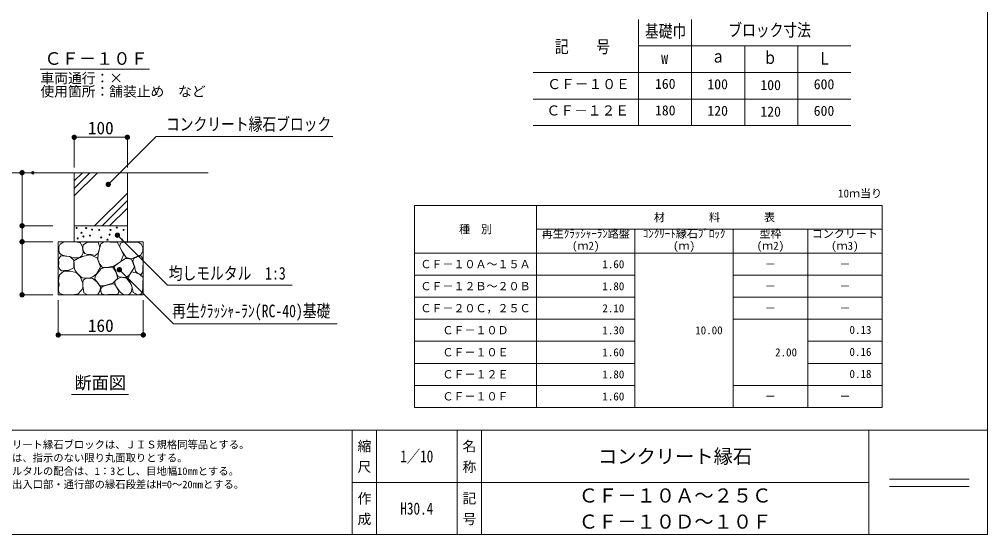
# Model space of a CAD drawing. Units: millimetres at full size, sheet at 1:10. Extents: x 167 to 2905, y 2168 to 4034.
# Drawn here: x 1083 to 2905, y 2168 to 3138 of the extents above; entities that cross this region are included whole.
import ezdxf
from ezdxf.enums import TextEntityAlignment as Align

# ---------------------------------------------------------------- set-up
doc = ezdxf.new("R2010")
doc.units = ezdxf.units.MM
doc.header["$LTSCALE"] = 10
doc.header["$PDMODE"] = 32
doc.header["$PDSIZE"] = 5
doc.linetypes.add('USER1', pattern=[50, 37.5, -12.5])
for name, color, linetype, lineweight in [('0_2', 7, 'Continuous', 13), ('_0-0_', 4, 'Continuous', 13), ('寸法', 1, 'Continuous', 13)]:
    doc.layers.add(name, color=color, linetype=linetype, lineweight=lineweight)
doc.styles.add('@ＭＳ ゴシック', font='')
doc.styles.add('ＭＳ ゴシック', font='')
doc.styles.get('@ＭＳ ゴシック').set_extended_font_data('@MS Gothic')
doc.styles.get('ＭＳ ゴシック').set_extended_font_data('MS Gothic')

# ---------------------------------------------------------------- blocks, each defined once
blk = doc.blocks.new('filled_dot')
at = {"color": 0, "linetype": 'Continuous', "lineweight": -2, "const_width": 1.25}
blk.add_lwpolyline([(-0.625, 0, 1), (0.625, 0, 1)], format="xyb", close=True, dxfattribs=at)

msp = doc.modelspace()

# ---------------------------------------------------------------- linework, layer by layer
at = {"layer": '0_2'}
for p, q in [((1826.66, 2787.7), (1826.66, 2407.2)), ((1826.66, 2787.7), (2706.66, 2787.7)), ((2056.66, 2787.7), (2056.66, 2407.2)), ((2706.66, 2787.7), (2706.66, 2407.2)), ((2056.66, 2742.7), (2706.66, 2742.7)), ((2241.66, 2742.7), (2241.66, 2407.2)), ((2426.66, 2742.7), (2426.66, 2407.2)), ((2566.66, 2742.7), (2566.66, 2407.2)), ((1826.66, 2697.7), (2706.66, 2697.7)), ((1826.66, 2656.2), (2241.66, 2656.2)), ((2426.66, 2656.2), (2706.66, 2656.2)), ((1826.66, 2614.7), (2241.66, 2614.7)), ((2426.66, 2614.7), (2706.66, 2614.7)), ((1826.66, 2573.2), (2241.66, 2573.2)), ((2426.66, 2573.2), (2706.66, 2573.2)), ((1826.66, 2531.7), (2241.66, 2531.7)), ((2566.66, 2531.7), (2706.66, 2531.7)), ((1826.66, 2490.2), (2241.66, 2490.2)), ((2566.66, 2490.2), (2706.66, 2490.2)), ((1826.66, 2448.7), (2241.66, 2448.7)), ((2426.66, 2448.7), (2706.66, 2448.7)), ((1826.66, 2407.2), (2706.66, 2407.2)), ((2681.41, 2265.96), (1709.46, 2265.96)), ((1952.86, 2265.96), (1952.86, 2167.67))]:
    msp.add_line(p, q, dxfattribs=at)
at = {"layer": '_0-0_', "color": 7}
for p, q in [((2248.16, 3137.98), (2248.16, 2938)), ((2348.16, 3137.98), (2348.16, 2938)), ((2248.16, 3088), (2648.16, 3088)), ((2448.16, 3088), (2448.16, 2938)), ((2548.16, 3088), (2548.16, 2938)), ((1122.41, 3044.34), (1328.26, 3044.34)), ((2050.45, 3038), (2648.16, 3038)), ((2050.45, 2988), (2648.16, 2988)), ((2050.45, 2938), (2648.16, 2938)), ((999.38, 2849.24), (1438.65, 2849.24)), ((1186.6, 2849.24), (1186.6, 2719.24)), ((1286.6, 2849.24), (1286.6, 2719.24)), ((1186.6, 2749.24), (1286.6, 2749.24)), ((1156.6, 2719.24), (1316.6, 2719.24)), ((1156.6, 2719.24), (1156.6, 2619.24)), ((1316.6, 2719.24), (1316.6, 2619.24)), ((1156.6, 2619.24), (1316.6, 2619.24)), ((1181.4, 2431.59), (1289.04, 2431.59)), ((1709.46, 2364.25), (1709.46, 2167.67)), ((1755.43, 2364.25), (1755.43, 2167.67)), ((1906.9, 2364.25), (1906.9, 2167.78)), ((1952.86, 2364.25), (1952.86, 2167.67)), ((2681.41, 2364.25), (2681.41, 2167.67)), ((2720.81, 2271.84), (2870.81, 2271.84)), ((2720.81, 2258.09), (2870.81, 2258.09))]:
    msp.add_line(p, q, dxfattribs=at)
at = {"layer": '_0-0_'}
for p, q in [((1186.6, 2819.6), (1216.24, 2849.24)), ((1186.6, 2833.74), (1202.1, 2849.24)), ((1224.87, 2749.24), (1286.6, 2810.97)), ((1239.02, 2749.24), (1286.6, 2796.83))]:
    msp.add_line(p, q, dxfattribs=at)
at = {"layer": '_0-0_', "linetype": 'USER1'}
for p, q in [((1186.6, 2805.45), (1230.39, 2849.24)), ((1253.16, 2749.24), (1286.6, 2782.68))]:
    msp.add_line(p, q, dxfattribs=at)
at = {"layer": '_0-0_', "color": 6}
msp.add_line((167.12, 2364.25), (2905.25, 2364.25), dxfattribs=at)
msp.add_lwpolyline([(2905.25, 3979.49), (167.12, 3979.49), (167.12, 2167.67), (2905.25, 2167.67)], close=True, dxfattribs=at)
at = {"layer": '_0-0_', "color": 1}
for points in [[(1250.6, 2827.1), (1257.67, 2834.17), (1340.69, 2917.19), (1672.93, 2917.19)], [(1267.98, 2731.55), (1275.05, 2724.47), (1362.14, 2637.39), (1596.54, 2637.39)], [(1271.56, 2666.61), (1278.63, 2659.54), (1373.29, 2564.87), (1681.47, 2564.87)]]:
    msp.add_lwpolyline(points, dxfattribs=at)
at = {"layer": '_0-0_'}
for points in [[(1198.6, 2690.91), (1194.03, 2689.17), (1185.98, 2688.95), (1176.85, 2691.34), (1169.02, 2692.43), (1163.8, 2694.17), (1158.8, 2697.43), (1157.5, 2703.29), (1157.71, 2709.81), (1159.89, 2714.59), (1166.41, 2718.29), (1174.46, 2718.94), (1181.42, 2719.16), (1192.07, 2718.29), (1198.38, 2716.98), (1202.08, 2709.16), (1203.38, 2698.3), (1201.21, 2692.86)], [(1218.62, 2694.94), (1211.53, 2695.19), (1206.47, 2696.96), (1203.43, 2702.02), (1202.92, 2707.33), (1203.43, 2713.65), (1210.27, 2717.95), (1216.59, 2718.71), (1231.53, 2718.71), (1235.07, 2708.85), (1231.53, 2697.97), (1225.96, 2693.42)], [(1234.56, 2676.98), (1231.27, 2686.08), (1231.53, 2696.45), (1233.8, 2703.54), (1235.58, 2710.62), (1236.84, 2715.17), (1241.65, 2718.46), (1246.97, 2719.47), (1254.31, 2718.71), (1261.39, 2718.2), (1267.72, 2718.2), (1272.78, 2708.34), (1279.36, 2694.5), (1274.05, 2682.29), (1262.41, 2673.94), (1248.48, 2670.91), (1239.88, 2670.66)], [(1275.1, 2704.58), (1272.64, 2709.5), (1273.31, 2716.22), (1278.91, 2718.24), (1286.53, 2718.01), (1296.62, 2718.24), (1306.7, 2718.46), (1312.31, 2714.65), (1315.89, 2708.61), (1315.89, 2701.66), (1311.86, 2694.5), (1294.6, 2687.11), (1284.51, 2689.57), (1278.01, 2699.2)], [(1168.12, 2664.91), (1162.8, 2664.29), (1158.73, 2668.35), (1157.17, 2672.72), (1157.48, 2679.6), (1157.17, 2686.47), (1161.55, 2692.72), (1178.12, 2691.16), (1185.63, 2684.29), (1185.94, 2669.91), (1175, 2664.91)], [(1216.52, 2651.54), (1208.48, 2650.65), (1201.33, 2651.54), (1197.46, 2655.11), (1192.4, 2660.17), (1188.53, 2664.93), (1186.45, 2671.48), (1186.45, 2678.02), (1186.15, 2683.08), (1193.29, 2687.54), (1204.61, 2692.3), (1216.52, 2694.68), (1229.5, 2689.12), (1236.34, 2672.17), (1228.73, 2658.68), (1222.18, 2653.63)], [(1276.92, 2652.33), (1272.88, 2652.33), (1269.07, 2653.67), (1265.93, 2660.17), (1264.36, 2666.44), (1261.45, 2672.04), (1264.81, 2675.18), (1270.42, 2679.21), (1276.02, 2683.01), (1283.19, 2687.49), (1289.24, 2687.72), (1294.85, 2685.25), (1299.78, 2671.37), (1290.59, 2656.81), (1284.09, 2651.88)], [(1299.07, 2676.46), (1297.04, 2682.85), (1298.78, 2687.5), (1306.92, 2691.27), (1311.28, 2693.02), (1315.35, 2688.37), (1316.22, 2679.95), (1315.93, 2669.79), (1315.64, 2662.82), (1312.44, 2657.59), (1306.05, 2659.62), (1301.98, 2663.98), (1300.24, 2673.56)], [(1166, 2619.6), (1159.57, 2621.66), (1156.99, 2626.29), (1157.25, 2632.72), (1158.02, 2638.9), (1157.25, 2644.82), (1157.77, 2650.99), (1158.8, 2656.65), (1167.29, 2663.6), (1179.13, 2663.85), (1190.46, 2661.54), (1197.67, 2654.08), (1202.82, 2641.47), (1202.56, 2630.92), (1194.07, 2621.4), (1187.37, 2619.6), (1177.33, 2619.35)], [(1230.77, 2642.08), (1228.24, 2645.11), (1225.7, 2648.91), (1225.96, 2654.22), (1228.99, 2658.77), (1234.06, 2664.59), (1237.6, 2669.14), (1242.66, 2670.15), (1253.04, 2670.66), (1259.37, 2671.41), (1265.19, 2662.56), (1268.48, 2650.93), (1259.37, 2641.32), (1242.66, 2636.01), (1234.56, 2636.51)], [(1294.2, 2638.2), (1291.06, 2644.03), (1288.37, 2648.73), (1289.71, 2655.22), (1292.4, 2659.93), (1295.32, 2662.84), (1303.16, 2660.6), (1310.11, 2657.69), (1316.39, 2651.64), (1315.94, 2642.01), (1315.71, 2633.5), (1314.82, 2625.66), (1312.13, 2620.73), (1306.08, 2619.39), (1297.78, 2623.42), (1295.32, 2635.51)], [(1203.98, 2628.82), (1202.81, 2635.58), (1202.81, 2642.11), (1203.74, 2646.77), (1209.11, 2650.5), (1220.31, 2650.74), (1229.88, 2642.81), (1236.18, 2634.18), (1235.25, 2627.42), (1231.28, 2620.19), (1223.11, 2619.49), (1210.28, 2619.72), (1204.44, 2622.76)], [(1265.07, 2635.74), (1263.89, 2639.62), (1262.88, 2642.82), (1264.23, 2646.35), (1268.11, 2649.38), (1274.68, 2652.25), (1285.29, 2650.73), (1291.02, 2642.48), (1295.57, 2633.89), (1294.39, 2625.31), (1290.52, 2620.42), (1286.14, 2619.41), (1279.73, 2619.41), (1273.33, 2624.3), (1268.78, 2630.69)], [(1236.56, 2626.71), (1236.32, 2629.82), (1239.43, 2634.12), (1243.98, 2636.27), (1250.2, 2638.18), (1256.65, 2639.62), (1262.63, 2640.09), (1266.46, 2633.4), (1270.29, 2626.95), (1269.09, 2620.98), (1263.59, 2619.78), (1254.26, 2620.26), (1244.7, 2619.3), (1237.76, 2621.21)]]:
    msp.add_lwpolyline(points, close=True, dxfattribs=at)
for centre in [(1191.14, 2745.23), (1200.33, 2736.14), (1209.13, 2744.94), (1220.31, 2741.97), (1233.77, 2741.42), (1253.13, 2732.62), (1254.89, 2741.42), (1265.45, 2732.62), (1266.86, 2745.92), (1279.53, 2741.42), (1193.29, 2725.58), (1203.85, 2729.1), (1216.17, 2730.86), (1237.29, 2727.34), (1249.23, 2723.06), (1276.3, 2723.34)]:
    msp.add_circle(centre, 1, dxfattribs=at)
msp.add_point((1108.47, 2849.24), dxfattribs=at)
at = {"layer": '寸法'}
for p, q in [((1186.6, 2915.92), (1286.6, 2915.92)), ((1186.6, 2859.24), (1186.6, 2915.92)), ((1286.6, 2859.24), (1286.6, 2915.92)), ((1088.54, 2749.24), (1088.54, 2849.24)), ((1176.6, 2849.24), (1088.54, 2849.24)), ((1088.54, 2719.24), (1088.54, 2749.24)), ((1146.6, 2749.24), (1088.54, 2749.24)), ((1146.6, 2749.24), (1088.54, 2749.24)), ((1088.54, 2619.24), (1088.54, 2719.24)), ((1146.6, 2719.24), (1088.54, 2719.24)), ((1146.6, 2719.24), (1088.54, 2719.24)), ((1146.6, 2619.24), (1088.54, 2619.24)), ((1156.6, 2609.24), (1156.6, 2543.74)), ((1316.6, 2609.24), (1316.6, 2543.74)), ((1316.6, 2543.74), (1156.6, 2543.74))]:
    msp.add_line(p, q, dxfattribs=at)

# ---------------------------------------------------------------- block references
at = {"layer": '_0-0_', "color": 1, "xscale": 4, "yscale": 4}
for p, rotation in [((1250.6, 2827.1), 45), ((1267.98, 2731.55), 315), ((1271.56, 2666.61), 315)]:
    msp.add_blockref('filled_dot', p, dxfattribs=dict(at, rotation=rotation))
at = {"layer": '寸法', "xscale": 4, "yscale": 4}
for p in [(1186.6, 2915.92), (1156.6, 2543.74)]:
    msp.add_blockref('filled_dot', p, dxfattribs=at)
for p, rotation in [((1286.6, 2915.92), 180), ((1088.54, 2849.24), 270), ((1088.54, 2749.24), 270), ((1088.54, 2749.24), 90), ((1088.54, 2719.24), 270), ((1088.54, 2719.24), 90), ((1088.54, 2619.24), 90), ((1316.6, 2543.74), 180)]:
    msp.add_blockref('filled_dot', p, dxfattribs=dict(at, rotation=rotation))

# ---------------------------------------------------------------- texts
at = {"layer": '_0-0_', "color": 3, "style": 'ＭＳ ゴシック', "width": 0.8}
for s, p in [('ブロック寸法', (2417.3, 3098.84)), ('基礎巾', (2260.48, 3096.82)), ('記\u3000\u3000号', (2091.12, 3067.65)), ('ｂ', (2483.12, 3047)), ('w', (2291.03, 3046.8)), ('ａ', (2385.12, 3049.36)), ('Ｌ', (2585.55, 3045.58)), ('コンクリート縁石ブロック', (1359.34, 2921.56)), ('均しモルタル\u30001:3', (1364.5, 2640.88)), ('再生ｸﾗｯｼｬ-ﾗﾝ(RC-40)基礎', (1370.94, 2569.91))]:
    msp.add_text(s, height=23.74, dxfattribs=at).set_placement(p, align=Align.BOTTOM_LEFT)
at = {"layer": '_0-0_', "color": 3, "style": 'ＭＳ ゴシック'}
for s, height, p in [('ＣＦ－１０Ｆ', 23.74, (1130.61, 3045.25)), ('車両通行：×', 18.99, (1123.04, 3012.06)), ('ＣＦ－１０Ｅ', 18.99, (2076.58, 3000.93)), ('160', 18.99, (2279.31, 3001.41)), ('100', 18.99, (2377.91, 3000.66)), ('600', 18.99, (2578.01, 3000.66)), ('使用箇所：舗装止め\u3000など', 18.99, (1123.04, 2987.06)), ('100', 18.99, (2477.58, 2999.17)), ('ＣＦ－１２Ｅ', 18.99, (2075.16, 2951.22)), ('180', 18.99, (2279.31, 2951.41)), ('120', 18.99, (2377.91, 2950.66)), ('120', 18.99, (2477.58, 2949.17)), ('600', 18.99, (2578.01, 2950.66)), ('断面図', 23.74, (1187.06, 2434.59))]:
    msp.add_text(s, height=height, dxfattribs=at).set_placement(p, align=Align.BOTTOM_LEFT)
at = {"layer": '_0-0_', "color": 7, "style": 'ＭＳ ゴシック'}
for s, p in [('10ｍ当り', (2706.66, 2810.2)), ('1.60', (2221.66, 2676.95)), ('1.80', (2221.66, 2635.45)), ('2.10', (2221.66, 2593.95)), ('1.30', (2221.66, 2552.45)), ('10.00', (2406.66, 2552.45)), ('0.13', (2686.66, 2553.32)), ('1.60', (2221.66, 2510.95)), ('2.00', (2546.66, 2510.95)), ('0.16', (2686.66, 2511.82)), ('0.18', (2686.66, 2470.32)), ('1.80', (2221.66, 2469.45)), ('1.60', (2221.66, 2427.95))]:
    msp.add_text(s, height=15.19, dxfattribs=at).set_placement(p, align=Align.MIDDLE_RIGHT)
for s, height, p in [('材\u3000\u3000\u3000\u3000料\u3000\u3000\u3000\u3000表', 15.19, (2391.28, 2765.2)), ('種\u3000別', 15.19, (1941.66, 2742.7)), ('ＣＦ－１０Ａ～１５Ａ', 15.19, (1941.66, 2676.95)), ('－', 15.19, (2496.66, 2676.95)), ('－', 15.19, (2636.66, 2676.95)), ('ＣＦ－１２Ｂ～２０Ｂ', 15.19, (1941.66, 2635.45)), ('－', 15.19, (2496.66, 2635.45)), ('－', 15.19, (2636.66, 2635.45)), ('ＣＦ－２０Ｃ，２５Ｃ', 15.19, (1941.66, 2593.95)), ('－', 15.19, (2496.66, 2593.95)), ('－', 15.19, (2636.66, 2593.95)), ('ＣＦ－１０Ｄ', 15.19, (1941.66, 2552.45)), ('ＣＦ－１０Ｅ', 15.19, (1941.66, 2510.95)), ('ＣＦ－１２Ｅ', 15.19, (1941.66, 2469.45)), ('ＣＦ－１０Ｆ', 15.19, (1941.66, 2427.95)), ('－', 15.19, (2496.66, 2427.95)), ('－', 15.19, (2636.66, 2427.95)), ('コンクリート縁石', 26.58, (2317.14, 2315.11)), ('ＣＦ－１０Ａ～２５Ｃ', 26.58, (2317.14, 2241.39)), ('ＣＦ－１０Ｄ～１０Ｆ', 26.58, (2317.14, 2192.24))]:
    msp.add_text(s, height=height, dxfattribs=at).set_placement(p, align=Align.MIDDLE_CENTER)
for s, height, p in [('再生ｸﾗｯｼｬｰﾗﾝ路盤', 15.19, (2066.28, 2741.87)), ('ｺﾝｸﾘｰﾄ縁石ﾌﾞﾛｯｸ', 15.19, (2256.46, 2741.87)), ('型枠', 15.19, (2475.94, 2741.87)), ('コンクリート', 15.19, (2574.5, 2741.87)), ('(ｍ2)', 15.19, (2123.26, 2719.25)), ('(ｍ)', 15.19, (2313.44, 2719.25)), ('(ｍ2)', 15.19, (2470.76, 2719.25)), ('(ｍ3)', 15.19, (2610.76, 2719.25)), ('○コンクリート縁石ブロックは、ＪＩＳ規格同等品とする。', 14.24, (991.89, 2344.33)), ('○面取りは、指示のない限り丸面取りとする。', 14.24, (991.89, 2319.33)), ('○目地モルタルの配合は、1：3とし、目地幅10mmとする。', 14.24, (991.89, 2294.33)), ('○主要な出入口部・通行部の縁石段差はH=0～20mmとする。', 14.24, (991.89, 2269.33))]:
    msp.add_text(s, height=height, dxfattribs=at).set_placement(p, align=Align.TOP_LEFT)
at = {"layer": '_0-0_', "color": 7, "style": '@ＭＳ ゴシック'}
for s, p in [(' 縮 尺 ', (1732.44, 2315.11)), ('名 称', (1929.88, 2315.11)), ('作 成', (1732.44, 2216.82)), ('記 号', (1929.88, 2216.82))]:
    msp.add_text(s, height=18.99, rotation=270, dxfattribs=at).set_placement(p, align=Align.MIDDLE_CENTER)
at = {"layer": '_0-0_', "color": 7, "style": 'ＭＳ ゴシック', "width": 0.8}
for s, p in [('1／10', (1831.16, 2315.11)), ('H30.4', (1831.16, 2216.82))]:
    msp.add_text(s, height=22.79, dxfattribs=at).set_placement(p, align=Align.MIDDLE_CENTER)
at = {"layer": '寸法', "style": 'ＭＳ ゴシック'}
for s, p in [('100', (1236.6, 2933.42)), ('160', (1236.6, 2561.24))]:
    msp.add_text(s, height=23.74, dxfattribs=at).set_placement(p, align=Align.MIDDLE_CENTER)

doc.saveas('drawing.dxf')
